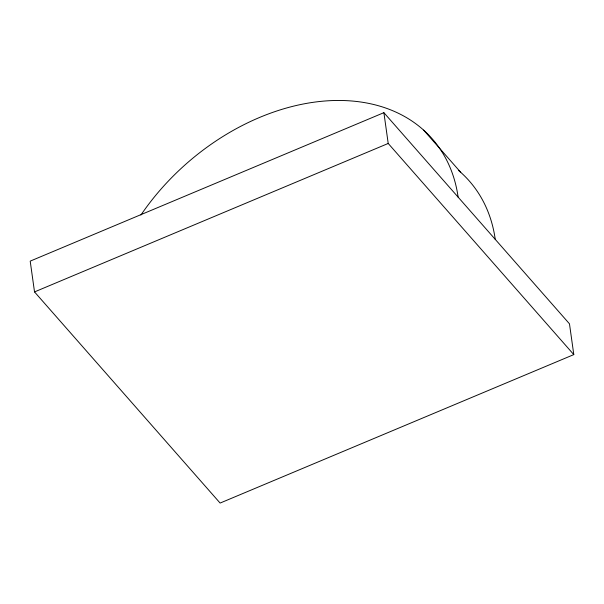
<?xml version="1.0" encoding="UTF-8"?>
<svg xmlns="http://www.w3.org/2000/svg" width="604" height="604" viewBox="0 0 604 604"><rect width="100%" height="100%" fill="white"/><g stroke="black" fill="none" stroke-linecap="round" stroke-linejoin="round"><path stroke-width="0.91" d="M383.887 112.669L30.2 261.132L34.526 291.913L220.113 503.064L573.8 354.608L569.474 323.82L383.887 112.669L388.213 143.458L573.8 354.608M34.526 291.913L388.213 143.458M423.615 130.109L460.731 172.336M140.936 215.001A200.875 143.51 -41.3 0 1 328.969 100.732A200.875 143.51 -41.3 0 1 458.119 197.131M458.67 170.539A200.875 143.51 -41.3 0 1 495.242 239.358"/></g></svg>
